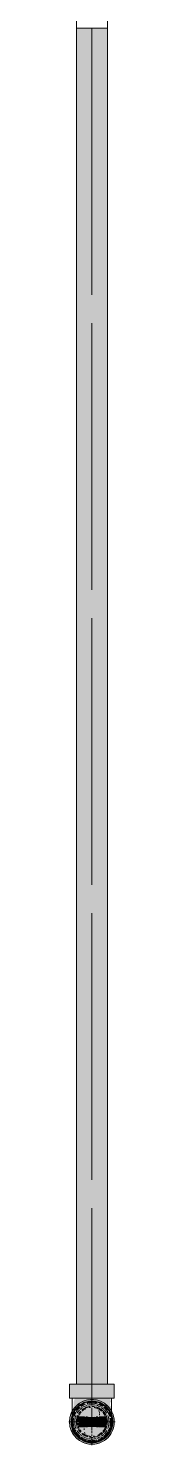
# Model space of a CAD drawing. Header units: millimetres. Extents: x -4000 to 187956, y -58990 to 162485.
# Drawn here: x 111725 to 111775, y 66426 to 67950 of the extents above; entities that cross this region are included whole.
import ezdxf

# ---------------------------------------------------------------- set-up
doc = ezdxf.new("R2010")
doc.units = ezdxf.units.MM
doc.linetypes.add('Dash 1_16_', pattern=[317.5, 158.75, -158.75])
for name, color, linetype, lineweight in [('F-SPRN', 3, 'Continuous', 9), ('P-PIPE', 3, 'Continuous', 9), ('P-PIPE-CNTR', 3, 'Continuous', 9)]:
    doc.layers.add(name, color=color, linetype=linetype, lineweight=lineweight)

# ---------------------------------------------------------------- blocks, each defined once
blk = doc.blocks.new('Sprinkler_Up - DN20-V464-0_000')
at = {"layer": 'F-SPRN', "transparency": 33554534}
for points in [[(13.5, 0), (22.2, 0), (18, 13.1), (6.9, 21.2), (-6.9, 21.2), (-18, 13.1), (-22.2, 0), (-3.9, 0.7), (-2.3, 4), (-1.3, 4), (-0.6, 4), (0.6, 4), (1.5, 4), (1.7, 2.9), (4.6, 0)], [(0, -16.7), (4.3, -16.1), (11.8, -11.8), (16.1, -4.3), (16.1, 4.3), (11.8, 11.8), (8.3, 14.4), (0, 16.7), (-4.3, 16.1), (-11.8, 11.8), (-16.1, 4), (-16.1, -4.3), (-11.8, -11.8), (-8.3, -14.4)], [(0, -15.6), (7.8, -13.5), (13.5, -7.8), (15.1, -4), (15.1, 4), (13.5, 7.8), (7.8, 13.5), (0, 15.6), (-7.8, 13.5), (-11, 11), (-15.1, 4), (-15.1, -4), (-11, -11), (-7.8, -13.5)], [(0, -21.2), (6.9, -21.2), (18, -13.1), (22.2, 0), (3.9, -0.7), (1.7, -2.9), (1.2, -3.5), (0.6, -4), (-0.6, -4), (-1.2, -3.5), (-1.7, -2.9), (-4.6, 0), (-22.2, 0), (-18, -13.1), (-6.9, -21.2)], [(-10.9, -5.5), (-10.9, 5.4), (-14.5, 5.4), (-14.5, -5.5)], [(-7.7, -5.5), (-7.7, 5.4), (-10.9, 5.4), (-10.9, -5.5)], [(0, -5.5), (0, 5.4), (-7.7, 5.4), (-7.7, -5.5)], [(-5.7, 0), (5.7, 0), (2.9, 4.9), (-3.4, 4)], [(2.9, -4.9), (5.7, 0), (-5.7, 0), (-2.9, -4.9)], [(0, 0), (4.6, 0), (-0.7, 4), (-4.6, 0)], [(0, -4.6), (4.6, 0), (-4.6, 0)], [(0, -2.6), (1.3, 0), (-1.8, 0)], [(-1.3, 0), (1.8, 0), (0, 2.6)], [(7.7, -5.5), (7.7, 5.4), (0, 5.4), (0, -5.5)], [(10.9, -5.5), (10.9, 5.4), (7.7, 5.4), (7.7, -5.5)], [(14.5, -5.5), (14.5, 5.4), (10.9, 5.4), (10.9, -5.5)]]:
    blk.add_hatch(color=1, dxfattribs=at).paths.add_polyline_path(points)
at = {"layer": 'F-SPRN', "color": 1}
for p, q in [((-11.5, 5.4), (-14.5, 5.4)), ((-14.5, 5.4), (-11.3, 5.4)), ((-14.5, 5.4), (-14.5, 4)), ((-14.5, 3.3), (-14.5, 0)), ((-11.5, 5.4), (-11.5, 4)), ((-10.9, 1.9), (-10.9, 3.6)), ((-10.8, 5.4), (-8, 5.4)), ((-8.1, 5.4), (-10.8, 5.4)), ((-8.1, 5.4), (-8.1, 4)), ((-8.1, 2.5), (-8.1, 0.7)), ((-7.7, 4), (-7.7, 2.7)), ((-7.7, 4), (-7.7, 2.7)), ((-7.7, 2.1), (-7.7, 0.5)), ((-7.7, 2.1), (-7.7, 0.5)), ((-6.7, 5.4), (-4.7, 5.4)), ((-5.8, 3.8), (-5.8, 2.2)), ((-2.1, 0), (-2.1, 0)), ((-2.1, 0), (-2.1, -0.1)), ((-1.9, 0.9), (-1.9, 0.8)), ((-1.5, 1.4), (-1.6, 1.3)), ((-1.6, 1.3), (-1.6, 1.3)), ((-1.3, 1.6), (-1.4, 1.6)), ((-1.4, 1.6), (-1.4, 1.5)), ((-1.2, 1.7), (-1.3, 1.6)), ((-1.1, 1.8), (-1.2, 1.7)), ((-1.2, 1.7), (-1.2, 1.7)), ((-1, 1.8), (-1.1, 1.8)), ((-0.9, 1.9), (-1, 1.8)), ((-0.8, 1.9), (-0.9, 1.9)), ((-0.9, 1.9), (-0.9, 1.9)), ((-0.7, 2), (-0.8, 1.9)), ((-0.6, 2), (-0.7, 2)), ((-0.6, 2), (-0.6, 2)), ((-0.5, 2), (-0.6, 2)), ((-0.4, 2), (-0.5, 2)), ((0, 2.1), (-0.1, 2.1)), ((0.3, 2.1), (0.2, 2.1)), ((0.4, 2), (0.3, 2.1)), ((1.6, 1.4), (1.5, 1.4)), ((1.9, 0.8), (1.9, 0.9)), ((1.9, 0.7), (1.9, 0.8)), ((2, 0.7), (1.9, 0.7)), ((2, 0.6), (2, 0.7)), ((2, 0.5), (2, 0.6)), ((2, 0.4), (2, 0.5)), ((2.1, 0.3), (2, 0.4)), ((2.1, 0.2), (2.1, 0.3)), ((2.1, 0), (2.1, 0.1)), ((2.1, 0), (2.1, 0)), ((4.7, 5.4), (6.5, 5.4)), ((7.7, 5.4), (10.8, 5.4)), ((7.7, 5.2), (7.7, 2.7)), ((7.7, 5.2), (7.7, 2.7)), ((7.7, 2.3), (7.7, 0.5)), ((7.7, 2.3), (7.7, 0.5)), ((10.8, 5.4), (8.1, 5.4)), ((8.1, 5.4), (8.1, 4)), ((8.1, 2.5), (8.1, 0.4)), ((10.9, 5.4), (14.5, 5.4)), ((10.9, 3.6), (10.9, 0.2)), ((14.5, 5.4), (11.5, 5.4)), ((11.5, 5.4), (11.5, 4)), ((11.5, 3), (11.5, 0.2)), ((14.5, 5.4), (14.5, 4)), ((14.5, 3.7), (14.5, -5.5)), ((-14.5, -1.3), (-14.5, -3.7)), ((-11.1, -5.5), (-14.5, -5.5)), ((-14.5, -5.5), (-11.5, -5.5)), ((-10.9, -2.6), (-10.9, -1.3)), ((-10.8, -5.5), (-8.1, -5.5)), ((-7.8, -5.5), (-10.8, -5.5)), ((-8.1, -4.2), (-8.1, -5.5)), ((-7.7, -2.7), (-7.7, -4)), ((-7.7, -2.7), (-7.7, -4)), ((-7, -5.5), (-5.8, -5.5)), ((-4.8, -5.5), (-7, -5.5)), ((-5.8, -2.3), (-5.8, -3.8)), ((-2.1, -0.2), (-2.1, -0.3)), ((0, -2.1), (0.1, -2.1)), ((7, -5.5), (4.8, -5.5)), ((5.8, -2.2), (5.8, -3.8)), ((5.8, -5.5), (7, -5.5)), ((7.7, -0.5), (7.7, -2.3)), ((7.7, -0.5), (7.7, -2.3)), ((7.7, -2.7), (7.7, -5.4)), ((7.7, -2.7), (7.7, -5.4)), ((10.8, -5.5), (7.7, -5.5)), ((8.1, -0.4), (8.1, -2.5)), ((8.1, -2.8), (8.1, -5.5)), ((8.1, -5.5), (10.8, -5.5)), ((10.9, -0.2), (10.9, -3.6)), ((14.5, -5.5), (10.9, -5.5)), ((11.5, -0.2), (11.5, -3)), ((11.5, -4), (11.5, -5.5)), ((11.5, -5.5), (14.5, -5.5))]:
    blk.add_line(p, q, dxfattribs=at)
at = {"layer": 'F-SPRN', "color": 1, "flags": 128}
for points in [[(-2, 0.4), (-2.1, 0.3), (-2.1, 0.2), (-2.1, 0.1), (-2.1, 0)], [(-1.9, 0.8), (-1.9, 0.8), (-2, 0.7), (-2, 0.6), (-2, 0.5), (-2, 0.5), (-2, 0.4)], [(-1.7, 1.1), (-1.8, 1.1), (-1.8, 1), (-1.9, 0.9)], [(-1.6, 1.3), (-1.7, 1.2), (-1.7, 1.1)], [(-1.4, 1.5), (-1.5, 1.5), (-1.5, 1.4)], [(-0.2, 2.1), (-0.3, 2.1), (-0.4, 2)], [(-0.1, 2.1), (-0.1, 2.1), (-0.2, 2.1)], [(0.2, 2.1), (0.1, 2.1), (0, 2.1)], [(0.5, 2), (0.4, 2), (0.4, 2)], [(0.8, 1.9), (0.7, 2), (0.6, 2), (0.5, 2)], [(1, 1.8), (0.9, 1.9), (0.8, 1.9), (0.8, 1.9)], [(1.2, 1.7), (1.1, 1.7), (1.1, 1.8), (1, 1.8)], [(1.3, 1.6), (1.3, 1.7), (1.2, 1.7)], [(1.5, 1.4), (1.4, 1.5), (1.4, 1.5), (1.3, 1.6)], [(1.9, 0.9), (1.8, 1), (1.8, 1), (1.8, 1.1), (1.7, 1.2), (1.7, 1.2), (1.6, 1.3), (1.6, 1.4)], [(2.1, 0.1), (2.1, 0.2), (2.1, 0.2)], [(-2.1, -0.1), (-2.1, -0.2), (-2.1, -0.2)], [(-2.1, -0.3), (-2, -0.4), (-2, -0.5), (-2, -0.6), (-2, -0.7), (-1.9, -0.7), (-1.9, -0.8), (-1.9, -0.9), (-1.8, -1), (-1.8, -1), (-1.8, -1.1), (-1.7, -1.2), (-1.7, -1.2), (-1.6, -1.3), (-1.6, -1.4), (-1.5, -1.4), (-1.4, -1.5), (-1.4, -1.5), (-1.3, -1.6), (-1.3, -1.7), (-1.2, -1.7), (-1.1, -1.7), (-1.1, -1.8), (-1, -1.8), (-0.9, -1.9), (-0.8, -1.9), (-0.8, -1.9), (-0.7, -2), (-0.6, -2), (-0.5, -2), (-0.4, -2), (-0.4, -2), (-0.3, -2.1), (-0.2, -2.1), (-0.1, -2.1), (0, -2.1)], [(0.1, -2.1), (0.1, -2.1), (0.2, -2.1), (0.3, -2.1), (0.4, -2), (0.5, -2), (0.6, -2), (0.6, -2), (0.7, -2), (0.8, -1.9), (0.9, -1.9), (0.9, -1.9), (1, -1.8), (1.1, -1.8), (1.2, -1.7), (1.2, -1.7), (1.3, -1.6), (1.4, -1.6), (1.4, -1.5), (1.5, -1.5), (1.5, -1.4), (1.6, -1.3), (1.6, -1.3), (1.7, -1.2), (1.7, -1.1), (1.8, -1.1), (1.8, -1), (1.9, -0.9), (1.9, -0.8), (1.9, -0.8), (2, -0.7), (2, -0.6), (2, -0.5), (2, -0.5), (2, -0.4), (2.1, -0.3), (2.1, -0.2), (2.1, -0.1), (2.1, 0)]]:
    blk.add_lwpolyline(points, dxfattribs=at)
at = {"layer": 'F-SPRN', "color": 1}
for radius, start, end in [(22.2, 360, 180), (21.9, 126.6942, 143.2701), (21.9, 108.2621, 125.7507), (16.7, 106.5995, 120), (16.7, 106.5995, 120), (21.9, 99.348, 107.901), (16.7, 96.4143, 105), (16.7, 96.4143, 105), (21.9, 90.145, 98.8503), (15.6, 95.5762, 100.6843), (15.6, 95.5762, 100.6843), (16.7, 83.0684, 90), (16.7, 83.0684, 90), (21.9, 72.5583, 89.4624), (15.6, 75.573, 80.5892), (15.6, 75.573, 80.5892), (16.7, 60, 75), (16.7, 60, 75), (21.9, 54.2493, 71.7379), (21.9, 36.7299, 53.3058), (21.9, 165.6773, 179.2615), (21.9, 144.7698, 164.8151), (16.7, 167.6802, 180), (16.7, 167.6802, 180), (16.7, 165, 166.2392), (16.7, 165, 166.2392), (16.7, 155.3879, 164.9693), (16.7, 155.3879, 164.9693), (15.6, 166.4265, 180), (15.6, 166.4265, 180), (15.6, 150.9409, 165), (15.6, 159.6139, 165.2993), (15.6, 165, 165.2993), (16.7, 136.7213, 149.931), (16.7, 136.7213, 149.931), (15.6, 150.9409, 156.3845), (15.6, 138.4214, 150), (15.6, 138.4214, 150), (16.7, 121.4181, 130.5751), (16.7, 121.4181, 130.5751), (15.6, 120.5262, 133.2078), (15.6, 120.5262, 133.2078), (15.6, 114.4363, 119.9813), (15.6, 114.4363, 119.9813), (4.63, 155.7832, 180), (4.63, 155.7832, 180), (5.71, 120, 131.9743), (4.63, 109.0192, 138.2703), (4.63, 109.0192, 138.2703), (2.56, 109.0192, 168.8278), (2.56, 109.0192, 168.8278), (2.04, 109.0192, 180), (4.63, 90, 102.999), (4.63, 77.001, 102.999), (4.63, 77.001, 90), (3.81, 57.0577, 90), (2.56, 14.5599, 90), (2.56, 14.5599, 90), (2.04, 10.4703, 90), (4.63, 17.9592, 54.3832), (4.63, 17.9592, 54.3832), (3.81, 16.1605, 43.8358), (5.71, 48.0257, 60), (15.6, 67.5614, 74.5481), (15.6, 67.5614, 74.5481), (15.6, 60.0187, 65.5637), (15.6, 60.0187, 65.5637), (15.6, 46.7922, 60), (15.6, 46.7922, 60), (16.7, 49.4249, 58.5819), (16.7, 49.4249, 58.5819), (15.6, 30, 41.5786), (15.6, 30, 41.5786), (16.7, 30, 43.2787), (16.7, 30, 43.2787), (15.6, 23.6155, 29.5646), (15.6, 15, 29.5646), (15.6, 15, 20.3861), (15.6, 14.7007, 15), (15.6, 14.7007, 15), (16.7, 15, 24.6121), (16.7, 15, 24.6121), (15.6, 360, 13.6618), (15.6, 0, 13.6618), (16.7, 13.7608, 15), (16.7, 13.7608, 15), (16.7, 360, 12.3198), (16.7, 0, 12.3198), (21.9, 15.1849, 35.2302), (21.9, 0.7385, 14.3227), (22.2, 180, 360), (21.9, 180.7385, 194.3227), (21.9, 195.1849, 215.2302), (21.9, 216.7299, 233.3058), (16.7, 180, 192.3198), (16.7, 180, 192.3198), (16.7, 195.0307, 204.6121), (16.7, 195.0307, 204.6121), (15.6, 181.9082, 193.6618), (15.6, 181.9082, 193.6618), (15.6, 197.3339, 209.5646), (15.6, 197.3339, 209.5646), (16.7, 210.069, 223.2787), (16.7, 210.069, 223.2787), (15.6, 212.5472, 221.5786), (15.6, 212.5472, 221.5786), (16.7, 229.4249, 238.5819), (16.7, 229.4249, 238.5819), (15.6, 233.795, 240), (15.6, 233.795, 240), (16.7, 240, 255), (16.7, 240, 255), (15.6, 240.0187, 254.5481), (15.6, 240.0187, 254.5481), (4.63, 197.9592, 0), (4.63, 197.9592, 270), (15.6, 255, 267.64), (15.6, 255, 267.64), (3.81, 196.1605, 270), (2.56, 191.1677, 0), (2.56, 191.1677, 360), (2.04, 190.4703, 0), (4.63, 270, 360), (3.81, 270, 360), (16.7, 286.5995, 300), (16.7, 286.5995, 300), (15.6, 294.4363, 299.9813), (15.6, 294.4363, 299.9813), (15.6, 300, 313.2078), (15.6, 300, 313.2078), (16.7, 301.4181, 310.5751), (16.7, 301.4181, 310.5751), (15.6, 318.4214, 330), (15.6, 318.4214, 330), (16.7, 316.7213, 330), (16.7, 316.7213, 330), (21.9, 306.6942, 323.2701), (15.6, 330.4354, 345), (15.6, 330.4354, 336.3845), (15.6, 339.6139, 345), (15.6, 346.3382, 360), (15.6, 346.3382, 360), (16.7, 335.3879, 345), (16.7, 335.3879, 345), (16.7, 347.6802, 360), (16.7, 347.6802, 360), (21.9, 324.7698, 344.8151), (21.9, 345.6773, 359.2615), (21.9, 234.2493, 251.7379), (21.9, 252.5583, 269.4624), (16.7, 263.0684, 270), (16.7, 263.0684, 270), (21.9, 270.145, 278.8503), (15.6, 275.5762, 280.6843), (15.6, 275.5762, 280.6843), (16.7, 276.4143, 285), (16.7, 276.4143, 285), (21.9, 279.348, 287.901), (21.9, 288.2621, 305.7507)]:
    blk.add_arc((0, 0), radius, start, end, dxfattribs=at)
blk = doc.blocks.new('Steel_Transition_Threaded_HoaPhat - Standard-V465-0_000')
at = {"layer": 'P-PIPE', "lineweight": 13, "transparency": 33554534}
h = blk.add_hatch(color=1, dxfattribs=at)
h.paths.add_polyline_path([(111750, 66427.6), (111755.8, 66428.4), (111761.3, 66430.6), (111765.9, 66434.2), (111769.5, 66438.8), (111771.7, 66444.3), (111772, 66454), (111771.7, 66455.9), (111769.5, 66461.3), (111765.9, 66466), (111761.3, 66469.6), (111755.8, 66471.8), (111750, 66472.6), (111744.2, 66471.8), (111738.8, 66469.6), (111734.1, 66466), (111730.5, 66461.3), (111728, 66454), (111727.5, 66450.1), (111728.3, 66444.3), (111730.5, 66438.8), (111734.1, 66434.2), (111738.8, 66430.6), (111744.2, 66428.4)])
h.paths.add_polyline_path([(111750, 66430), (111744.8, 66430.7), (111740, 66432.7), (111735.8, 66435.9), (111732.6, 66440), (111730.6, 66444.9), (111730.4, 66454), (111730.6, 66455.3), (111732.6, 66460.1), (111735.8, 66464.3), (111740, 66467.5), (111744.8, 66469.5), (111750, 66470.2), (111755.2, 66469.5), (111760.1, 66467.5), (111764.2, 66464.3), (111767.4, 66460.1), (111769.6, 66454), (111770.1, 66450.1), (111769.4, 66444.9), (111767.4, 66440), (111764.2, 66435.9), (111760.1, 66432.7), (111755.2, 66430.7)])
for points in [[(111750, 66430), (111750, 66433.7), (111741.8, 66435.9), (111735.8, 66441.9), (111733.6, 66450.1), (111735.8, 66458.3), (111741.8, 66464.3), (111750, 66466.5), (111750, 66470.2), (111744.8, 66469.5), (111740, 66467.5), (111735.8, 66464.3), (111732.6, 66460.1), (111730.4, 66454), (111729.9, 66450.1), (111730.6, 66444.9), (111732.6, 66440), (111735.8, 66435.9), (111740, 66432.7), (111744.8, 66430.7)], [(111750, 66430), (111755.2, 66430.7), (111760.1, 66432.7), (111764.2, 66435.9), (111767.4, 66440), (111769.4, 66444.9), (111769.6, 66454), (111769.4, 66455.3), (111767.4, 66460.1), (111764.2, 66464.3), (111760.1, 66467.5), (111755.2, 66469.5), (111750, 66470.2), (111750, 66466.5), (111758.2, 66464.3), (111764.2, 66458.3), (111766.4, 66450.1), (111764.2, 66441.9), (111758.2, 66435.9), (111750, 66433.7)], [(111750, 66431.6), (111754.8, 66432.2), (111759.3, 66434.1), (111763.1, 66437), (111766, 66440.8), (111767.9, 66445.3), (111768, 66454), (111767.9, 66454.9), (111766, 66459.3), (111763.1, 66463.2), (111759.3, 66466.1), (111754.8, 66468), (111750, 66468.6), (111745.2, 66468), (111740.8, 66466.1), (111736.9, 66463.2), (111734, 66459.3), (111732, 66454), (111731.5, 66450.1), (111732.1, 66445.3), (111734, 66440.8), (111736.9, 66437), (111740.8, 66434.1), (111745.2, 66432.2)]]:
    blk.add_hatch(color=1, dxfattribs=at).paths.add_polyline_path(points)
at = {"layer": 'P-PIPE', "color": 20, "lineweight": 13}
for radius, start, end in [(22.5, 90, 270), (22.5, 120, 135), (22.5, 105, 120), (22.5, 90, 105), (20.1, 100.9975, 105), (20.1, 90.5246, 98.5089), (22.5, 75, 90), (22.5, 270, 90), (20.1, 75.0607, 87.9279), (20.1, 60, 75), (22.5, 60, 75), (22.5, 45, 60), (22.5, 165, 180), (22.5, 150, 165), (20.1, 168.5883, 180), (22.5, 135, 150), (20.1, 150, 162.7449), (18.5, 167.6014, 193.4061), (18.5, 167.6014, 180), (18.5, 165, 167.6014), (18.5, 165, 167.6014), (18.5, 157.6232, 165), (18.5, 157.6232, 165), (20.1, 135, 148.1553), (18.5, 136.4297, 150), (18.5, 136.4297, 150), (16.4, 165, 166.0137), (16.4, 158.0319, 163.506), (20.1, 128.8856, 135), (16.4, 143.5463, 150), (18.5, 123.4976, 133.2041), (18.5, 123.4976, 133.2041), (20.1, 120, 125.0043), (16.4, 121.0738, 128.0319), (20.1, 109.6859, 120), (18.5, 106.819, 120), (18.5, 106.819, 120), (16.4, 115.1607, 120), (16.4, 107.4657, 111.9681), (18.5, 91.4353, 103.2046), (18.5, 91.4353, 103.2046), (16.4, 96.2132, 104.6042), (18.5, 78.0986, 90), (18.5, 78.0986, 90), (18.5, 60, 75), (18.5, 60, 75), (16.4, 66.9681, 72.9388), (16.4, 50.4733, 56.6389), (20.1, 54.9957, 60), (18.5, 46.7959, 56.5024), (18.5, 46.7959, 56.5024), (20.1, 45, 51.1144), (16.4, 30, 38.0319), (18.5, 30, 43.5703), (18.5, 30, 43.5703), (20.1, 31.8447, 45), (16.4, 13.9863, 15), (22.5, 30, 45), (18.5, 15, 22.3768), (18.5, 15, 22.3768), (20.1, 17.2551, 30), (18.5, 12.3986, 15), (18.5, 12.3986, 15), (18.5, 346.5939, 12.3986), (18.5, 0, 12.3986), (22.5, 15, 30), (20.1, 0, 11.4117), (22.5, 0, 15), (22.5, 180, 195), (22.5, 195, 210), (20.1, 180, 193.9501), (22.5, 210, 225), (20.1, 197.2551, 210), (18.5, 180, 193.4061), (18.5, 195, 202.3768), (18.5, 195, 202.3768), (20.1, 211.8447, 225), (16.4, 168.5467, 178.9063), (16.4, 184.8393, 191.4533), (18.5, 210, 223.5703), (18.5, 210, 223.5703), (16.4, 210.6635, 216.4537), (18.5, 316.4297, 330), (18.5, 316.4297, 330), (20.1, 315, 328.1553), (16.4, 338.0319, 342.8691), (22.5, 315, 330), (16.4, 353.5463, 8.0319), (18.5, 337.6232, 345), (18.5, 337.6232, 345), (20.1, 330, 342.7449), (18.5, 346.5939, 0), (20.1, 346.0499, 0), (22.5, 330, 345), (22.5, 345, 0), (22.5, 225, 240), (20.1, 225, 231.1144), (18.5, 226.7959, 236.5024), (18.5, 226.7959, 236.5024), (20.1, 234.9957, 240), (22.5, 240, 255), (16.4, 230.4733, 236.6389), (20.1, 240, 255), (18.5, 240, 255), (18.5, 240, 255), (16.4, 240, 246.5955), (22.5, 255, 270), (16.4, 250.3629, 255), (20.1, 255.0607, 267.9279), (18.5, 258.0986, 270), (18.5, 258.0986, 270), (16.4, 264.1652, 268.506), (22.5, 270, 285), (20.1, 270.5246, 278.5089), (18.5, 271.4353, 283.2046), (18.5, 271.4353, 283.2046), (16.4, 276.2132, 283.9063), (20.1, 280.9975, 285), (16.4, 287.4657, 291.9681), (18.5, 286.819, 300), (18.5, 286.819, 300), (22.5, 285, 300), (16.4, 293.4045, 300), (20.1, 289.6859, 300), (20.1, 300, 305.0043), (18.5, 303.4976, 313.2041), (18.5, 303.4976, 313.2041), (22.5, 300, 315), (20.1, 308.8856, 315)]:
    blk.add_arc((111750, 66450.1), radius, start, end, dxfattribs=at)
blk = doc.blocks.new('Steel_Elbow_Threaded_HoaPhat - Standard-V466-0_000')
at = {"layer": 'P-PIPE', "lineweight": 13, "transparency": 33554534}
for points in [[(111733, 66475.5), (111750, 66475.5), (111750, 66490.6), (111725.9, 66490.6), (111726.7, 66475.5), (111729.1, 66475.5)], [(111774.1, 66475.5), (111773.3, 66490.6), (111750, 66490.6), (111750, 66475.5), (111773.3, 66475.5)], [(111750, 66426), (111756.2, 66426.8), (111762.1, 66429.2), (111767.1, 66433), (111770.9, 66438), (111773.3, 66443.8), (111773.6, 66454), (111773.3, 66456.3), (111770.9, 66462.1), (111767.1, 66467.1), (111762.1, 66471), (111756.2, 66473.4), (111750, 66474.2), (111743.8, 66473.4), (111737.9, 66471), (111733, 66467.1), (111729.1, 66462.1), (111726.4, 66454), (111725.9, 66450.1), (111726.7, 66443.8), (111729.1, 66438), (111733, 66433), (111737.9, 66429.2), (111743.8, 66426.8)]]:
    blk.add_hatch(color=1, dxfattribs=at).paths.add_polyline_path(points)
h = blk.add_hatch(color=1, dxfattribs=at)
h.paths.add_polyline_path([(111742.8, 66470), (111740.3, 66470), (111744.1, 66471.9)])
h.paths.add_polyline_path([(111729.8, 66460.2), (111731.2, 66460.7), (111737.2, 66467.6), (111742.8, 66470), (111750, 66471.2), (111750, 66475.5), (111731.7, 66475.5), (111730.3, 66471.7), (111730.1, 66464.3)])
h = blk.add_hatch(color=1, dxfattribs=at)
h.paths.add_polyline_path([(111766.9, 66465.3), (111769.5, 66460.7), (111768.6, 66464.6)])
h.paths.add_polyline_path([(111770.9, 66458.6), (111770.6, 66467.2), (111769.5, 66466.8), (111769.4, 66470.9), (111770.7, 66471.2), (111769.6, 66475.5), (111750, 66475.5), (111750, 66471.2), (111757.2, 66470), (111755.9, 66471.9), (111763.4, 66467.2), (111767.4, 66463.1), (111766.2, 66468.2), (111768.6, 66464.6)])
at = {"layer": 'P-PIPE', "color": 20, "lineweight": 13}
for p, q in [((111725.9, 66490.6), (111725.9, 66475.5)), ((111726.7, 66490.6), (111725.9, 66490.6)), ((111750, 66490.6), (111725.9, 66490.6)), ((111729.1, 66490.6), (111726.7, 66490.6)), ((111733, 66490.6), (111729.1, 66490.6)), ((111737.9, 66490.6), (111733.8, 66490.6)), ((111750, 66490.6), (111738.2, 66490.6)), ((111761.8, 66490.6), (111750, 66490.6)), ((111774.1, 66490.6), (111750, 66490.6)), ((111766.2, 66490.6), (111762.1, 66490.6)), ((111770.9, 66490.6), (111767.1, 66490.6)), ((111773.3, 66490.6), (111770.9, 66490.6)), ((111774.1, 66490.6), (111773.3, 66490.6)), ((111774.1, 66475.5), (111774.1, 66490.6)), ((111725.9, 66475.5), (111726.7, 66475.5)), ((111725.9, 66475.5), (111750, 66475.5)), ((111726.7, 66475.5), (111729.1, 66475.5)), ((111729.2, 66475.5), (111728.9, 66475.5)), ((111729.2, 66475.5), (111728.9, 66475.5)), ((111729.1, 66475.5), (111731.5, 66475.5)), ((111731.7, 66475.5), (111729.2, 66475.5)), ((111731.7, 66475.5), (111729.2, 66475.5)), ((111731.5, 66475.5), (111733, 66475.5)), ((111732.8, 66475.5), (111731.7, 66475.5)), ((111736.4, 66475.5), (111731.7, 66475.5)), ((111736.4, 66475.5), (111733.8, 66475.5)), ((111734, 66475.5), (111742.7, 66475.5)), ((111742.8, 66475.5), (111736.4, 66475.5)), ((111742.8, 66475.5), (111736.4, 66475.5)), ((111750, 66475.5), (111743.7, 66475.5)), ((111750, 66475.5), (111743.7, 66475.5)), ((111743.8, 66475.5), (111750, 66475.5)), ((111750, 66475.5), (111756.2, 66475.5)), ((111750, 66475.5), (111774.1, 66475.5)), ((111756.3, 66475.5), (111750, 66475.5)), ((111756.3, 66475.5), (111750, 66475.5)), ((111763.6, 66475.5), (111757.2, 66475.5)), ((111763.6, 66475.5), (111757.2, 66475.5)), ((111757.3, 66475.5), (111766, 66475.5)), ((111766.2, 66475.5), (111763.6, 66475.5)), ((111768.3, 66475.5), (111763.6, 66475.5)), ((111767.1, 66475.5), (111769.7, 66475.5)), ((111768.3, 66475.5), (111767.2, 66475.5)), ((111769.9, 66475.5), (111768.3, 66475.5)), ((111770.8, 66475.5), (111768.3, 66475.5)), ((111769.7, 66475.5), (111770.9, 66475.5)), ((111770.8, 66475.5), (111769.9, 66475.5)), ((111771.2, 66475.5), (111770.8, 66475.5)), ((111771.2, 66475.5), (111770.8, 66475.5)), ((111770.9, 66475.5), (111773.3, 66475.5)), ((111773.3, 66475.5), (111774.1, 66475.5)), ((111728.9, 66460.9), (111728.9, 66461.8)), ((111728.9, 66460.1), (111728.9, 66460.9)), ((111728.9, 66459.3), (111728.9, 66460.1)), ((111728.9, 66458.5), (111728.9, 66459.3)), ((111728.9, 66457.8), (111728.9, 66458.5)), ((111728.9, 66457.1), (111728.9, 66457.8)), ((111728.9, 66456.4), (111728.9, 66457.1)), ((111728.9, 66455.7), (111728.9, 66456.4)), ((111728.9, 66455.1), (111728.9, 66455.7)), ((111728.9, 66454.5), (111728.9, 66455.1)), ((111728.9, 66454), (111728.9, 66454.5)), ((111728.9, 66454), (111728.9, 66454)), ((111771.2, 66462), (111771.2, 66461.2)), ((111771.2, 66461.2), (111771.2, 66460.3)), ((111771.2, 66460.3), (111771.2, 66459.5)), ((111771.2, 66459.5), (111771.2, 66458.7)), ((111771.2, 66458.7), (111771.2, 66458)), ((111771.2, 66458), (111771.2, 66457.3)), ((111771.2, 66457.3), (111771.2, 66456.6)), ((111771.2, 66456.6), (111771.2, 66455.9)), ((111771.2, 66455.9), (111771.2, 66455.3)), ((111771.2, 66455.3), (111771.2, 66454.7)), ((111771.2, 66454.7), (111771.2, 66454.1)), ((111728.9, 66450.8), (111728.9, 66451.1)), ((111728.9, 66450.6), (111728.9, 66450.8)), ((111728.9, 66450.1), (111728.9, 66450.1)), ((111728.9, 66449.9), (111728.9, 66450.1)), ((111728.9, 66449), (111728.9, 66449.9)), ((111728.9, 66448.2), (111728.9, 66449)), ((111729, 66447.3), (111728.9, 66448.2)), ((111729.7, 66444), (111729.5, 66444.8)), ((111730.6, 66441.6), (111730.3, 66442.4)), ((111731, 66440.9), (111730.6, 66441.6)), ((111731.3, 66440.1), (111731, 66440.9)), ((111731.8, 66439.4), (111731.3, 66440.1)), ((111732.2, 66438.7), (111731.8, 66439.4)), ((111767.9, 66438.9), (111767.5, 66438.1)), ((111769.8, 66442.6), (111769.5, 66441.9)), ((111770.5, 66445.1), (111770.3, 66444.2)), ((111771.2, 66450.9), (111771.2, 66450.7)), ((111771.2, 66450.7), (111771.2, 66450.5)), ((111771.2, 66450.1), (111771.2, 66450.1)), ((111735.4, 66434.8), (111734.8, 66435.4)), ((111737.4, 66433.1), (111736.7, 66433.6)), ((111742.6, 66430.3), (111741.8, 66430.6)), ((111743.3, 66430), (111742.6, 66430.3)), ((111747.5, 66429.1), (111746.6, 66429.2)), ((111748.3, 66429), (111747.5, 66429.1)), ((111750.2, 66428.9), (111750, 66428.9)), ((111753.6, 66429.2), (111752.8, 66429.1)), ((111760.7, 66431.8), (111760, 66431.4)), ((111762.8, 66433.3), (111762.1, 66432.8)), ((111763.5, 66433.8), (111762.8, 66433.3)), ((111765.3, 66435.5), (111764.7, 66434.9)), ((111767, 66437.5), (111766.4, 66436.8)), ((111767.5, 66438.1), (111767, 66437.5))]:
    blk.add_line(p, q, dxfattribs=at)
at = {"layer": 'P-PIPE', "color": 20, "lineweight": 13, "flags": 128}
for points in [[(111728.9, 66461.8), (111728.9, 66462.6), (111728.9, 66463.5), (111728.9, 66464.4), (111728.9, 66465.4), (111728.9, 66466.3), (111728.9, 66467.3), (111728.9, 66468.2), (111728.9, 66469.2), (111728.9, 66470.2), (111728.9, 66471.2), (111728.9, 66472.2), (111728.9, 66473.2), (111728.9, 66474.2), (111728.9, 66475.2), (111728.9, 66475.5)], [(111771.2, 66475.5), (111771.2, 66474.5), (111771.2, 66473.5), (111771.2, 66472.5), (111771.2, 66471.5), (111771.2, 66470.5), (111771.2, 66469.5), (111771.2, 66468.5), (111771.2, 66467.5), (111771.2, 66466.6), (111771.2, 66465.6), (111771.2, 66464.7), (111771.2, 66463.8), (111771.2, 66462.9), (111771.2, 66462)], [(111728.9, 66453), (111728.9, 66453.4), (111728.9, 66454)], [(111771.2, 66454.1), (111771.2, 66453.6), (111771.2, 66453.1)], [(111728.9, 66451.1), (111728.9, 66451.4), (111728.9, 66451.7), (111728.9, 66452.1), (111728.9, 66452.5), (111728.9, 66453)], [(111728.9, 66450.1), (111728.9, 66450.2), (111728.9, 66450.3), (111728.9, 66450.4), (111728.9, 66450.6)], [(111729.5, 66444.8), (111729.3, 66445.7), (111729.2, 66446.5), (111729, 66447.3)], [(111730.3, 66442.4), (111730, 66443.2), (111729.7, 66444)], [(111733.7, 66436.6), (111733.2, 66437.3), (111732.7, 66438), (111732.2, 66438.7)], [(111768.8, 66440.3), (111768.4, 66439.6), (111767.9, 66438.9)], [(111769.5, 66441.9), (111769.1, 66441.1), (111768.8, 66440.3)], [(111770.3, 66444.2), (111770.1, 66443.4), (111769.8, 66442.6)], [(111770.9, 66446.7), (111770.7, 66445.9), (111770.5, 66445.1)], [(111771.1, 66448.4), (111771, 66447.6), (111770.9, 66446.7)], [(111771.2, 66450.1), (111771.1, 66449.2), (111771.1, 66448.4)], [(111771.2, 66453.1), (111771.2, 66452.6), (111771.2, 66452.2), (111771.2, 66451.8), (111771.2, 66451.5), (111771.2, 66451.2), (111771.2, 66450.9)], [(111771.2, 66450.5), (111771.2, 66450.3), (111771.2, 66450.2), (111771.2, 66450.1)], [(111734.8, 66435.4), (111734.3, 66436), (111733.7, 66436.6)], [(111736.7, 66433.6), (111736.1, 66434.2), (111735.4, 66434.8)], [(111738.8, 66432.2), (111738.1, 66432.6), (111737.4, 66433.1)], [(111740.2, 66431.3), (111739.5, 66431.7), (111738.8, 66432.2)], [(111741.8, 66430.6), (111741, 66431), (111740.2, 66431.3)], [(111745, 66429.5), (111744.2, 66429.8), (111743.3, 66430)], [(111746.6, 66429.2), (111745.8, 66429.4), (111745, 66429.5)], [(111750, 66428.9), (111749.2, 66429), (111748.3, 66429)], [(111752.8, 66429.1), (111751.9, 66429), (111751.1, 66429), (111750.2, 66428.9)], [(111755.3, 66429.6), (111754.4, 66429.4), (111753.6, 66429.2)], [(111756.9, 66430.1), (111756.1, 66429.8), (111755.3, 66429.6)], [(111760, 66431.4), (111759.2, 66431.1), (111758.4, 66430.7), (111757.7, 66430.4), (111756.9, 66430.1)], [(111762.1, 66432.8), (111761.4, 66432.3), (111760.7, 66431.8)], [(111764.7, 66434.9), (111764.1, 66434.3), (111763.5, 66433.8)], [(111766.4, 66436.8), (111765.9, 66436.1), (111765.3, 66435.5)]]:
    blk.add_lwpolyline(points, dxfattribs=at)
at = {"layer": 'P-PIPE', "color": 20, "lineweight": 13}
for radius, start, end in [(24.1, 90, 270), (24.1, 120, 135), (21.1, 112.9377, 125.8024), (24.1, 105, 120), (24.1, 90, 105), (21.1, 99.9464, 104.9657), (21.1, 90, 98.9621), (24.1, 75, 90), (24.1, 270, 90), (21.1, 75.0343, 90), (24.1, 60, 75), (21.1, 60.7988, 67.6705), (24.1, 45, 60), (24.1, 165, 180), (24.1, 150, 165), (24.1, 135, 150), (21.1, 165.7465, 170), (21.1, 150.0076, 164.9665), (21.1, 130, 141.5854), (21.1, 54.1976, 59.9895), (21.1, 38.4146, 50), (24.1, 30, 45), (21.1, 15.0335, 29.9924), (21.1, 10, 10.8221), (24.1, 15, 30), (24.1, 0, 15), (24.1, 180, 195), (24.1, 195, 210), (21.1, 172.25, 178.0438), (21.1, 181.9711, 187.2923), (21.1, 190, 194.2657), (21.1, 195.0455, 203.6505), (21.1, 205.3748, 209.9974), (21.1, 330.0026, 334.1966), (21.1, 336.3495, 344.9545), (21.1, 345.7343, 350), (24.1, 330, 345), (21.1, 1.9562, 7.75), (21.1, 352.7077, 358.0289), (24.1, 345, 0), (24.1, 210, 225), (21.1, 213.7495, 218.4271), (24.1, 225, 240), (21.1, 218.9611, 230), (21.1, 234.2198, 247.0686), (24.1, 240, 255), (24.1, 255, 270), (21.1, 255.037, 270), (24.1, 270, 285), (21.1, 271.1041, 276.3537), (21.1, 279.9303, 284.963), (24.1, 285, 300), (21.1, 292.3235, 303.6981), (24.1, 300, 315), (21.1, 310, 321.0389), (21.1, 321.5729, 325.795), (24.1, 315, 330)]:
    blk.add_arc((111750, 66450.1), radius, start, end, dxfattribs=at)

msp = doc.modelspace()

# ---------------------------------------------------------------- hatches: boundary and pattern name
at = {"layer": 'P-PIPE', "transparency": 33554534}
for points in [[(111750, 66490.6), (111750, 67950.1), (111733.3, 67950.1), (111733.9, 66490.6), (111745.7, 66490.6)], [(111750, 66490.6), (111766.7, 66490.6), (111766.1, 67950.1), (111750, 67950.1), (111750, 66600.1)], [(111741.7, 66435.6), (111742.8, 66437.6), (111741.7, 66441.7), (111742.8, 66445.9), (111745.8, 66449), (111757.2, 66454.3), (111758.4, 66458.4), (111757.2, 66462.6), (111755.9, 66464.3), (111750, 66466.8), (111741.7, 66464.6), (111735.5, 66458.4), (111733.3, 66450.1), (111735.5, 66441.7), (111738.2, 66438.3)], [(111750, 66433.4), (111758.4, 66435.6), (111761.8, 66438.3), (111766.1, 66445.8), (111766.1, 66454.4), (111761.8, 66461.9), (111758.4, 66464.6), (111750, 66466.8), (111745.7, 66466.2), (111738.2, 66461.9), (111733.9, 66454), (111733.9, 66445.8), (111738.2, 66438.3), (111741.7, 66435.6)]]:
    msp.add_hatch(color=1, dxfattribs=at).paths.add_polyline_path(points)

# ---------------------------------------------------------------- linework, layer by layer
at = {"layer": 'P-PIPE', "color": 20, "lineweight": 13}
for p, q in [((111733.3, 69409.5), (111733.3, 66490.6)), ((111766.7, 66490.6), (111766.7, 69409.5)), ((111733.3, 67950.1), (111766.7, 67950.1)), ((111733.3, 66490.6), (111737.9, 66490.6)), ((111738.2, 66490.6), (111761.8, 66490.6)), ((111762.1, 66490.6), (111766.7, 66490.6))]:
    msp.add_line(p, q, dxfattribs=at)
at = {"layer": 'P-PIPE', "color": 1}
for centre, radius, start, end in [((111750, 66450.1), 16.7, 157.579, 163.5812), ((111750, 66458.4), 8.35, 69.0027, 79.2369), ((111750, 66458.4), 8.35, 316.3183, 330), ((111750, 66458.4), 8.35, 20.1285, 29.0413), ((111750, 66458.4), 8.35, 8.0385, 17.9918), ((111750, 66458.4), 8.35, 352.2824, 1.6717), ((111750, 66450.1), 16.7, 46.0317, 57.203), ((111750, 66450.1), 16.7, 39.3092, 45.2846), ((111750, 66450.1), 16.7, 32.3031, 39.2955), ((111750, 66450.1), 16.7, 23.314, 31.0974), ((111750, 66450.1), 16.7, 16.9375, 22.421), ((111750, 66450.1), 16.7, 170.1108, 177.203), ((111750, 66450.1), 16.7, 182.797, 189.8892), ((111750, 66450.1), 16.7, 190.2154, 195.2487), ((111750, 66441.7), 8.35, 172.0327, 181.5407), ((111750, 66441.7), 8.35, 199.9004, 209.0413), ((111750, 66441.7), 8.35, 131.0366, 150), ((111750, 66441.7), 8.35, 115.6806, 125.5287), ((111750, 66441.7), 8.35, 100.6842, 114.0387), ((111750, 66441.7), 8.35, 90, 100.6842), ((111750, 66458.4), 8.35, 270, 280.6842), ((111750, 66450.1), 16.7, 314.7154, 320.6908), ((111750, 66450.1), 16.7, 328.9026, 336.686), ((111750, 66450.1), 16.7, 337.2636, 343.0625), ((111750, 66450.1), 16.7, 4.3093, 9.8892), ((111750, 66450.1), 16.7, 231.8726, 237.203), ((111750, 66441.7), 8.35, 226.6998, 237.8461), ((111750, 66441.7), 8.35, 249.0027, 259.2369), ((111750, 66450.1), 16.7, 264.6626, 273.5288), ((111750, 66450.1), 16.7, 308.1274, 313.9683)]:
    msp.add_arc(centre, radius, start, end, dxfattribs=at)
at = {"layer": 'P-PIPE-CNTR', "color": 1, "linetype": 'Dash 1_16_'}
for p, q in [((111750, 69409.5), (111750, 66490.6)), ((111750, 69409.5), (111750, 67950.1)), ((111750, 67950.1), (111750, 66490.6)), ((111750, 66472.6), (111750, 66475.1)), ((111750, 66471.2), (111750, 66472.6)), ((111750, 66468.6), (111750, 66470.2)), ((111750, 66463.6), (111750, 66465.2)), ((111750, 66459.8), (111750, 66462.6)), ((111750, 66455.5), (111750, 66459.1)), ((111750, 66452.6), (111750, 66454)), ((111725, 66450.1), (111727.5, 66450.1)), ((111727.8, 66450.1), (111731.5, 66450.1)), ((111731.5, 66450.1), (111733.3, 66450.1)), ((111736.9, 66450.1), (111740.4, 66450.1)), ((111740.4, 66450.1), (111742.3, 66450.1)), ((111745.4, 66450.1), (111747.6, 66450.1)), ((111748.7, 66450.1), (111750, 66450.1)), ((111750, 66450.1), (111750, 66452.1)), ((111750, 66448), (111750, 66450.1)), ((111750, 66450.1), (111751.3, 66450.1)), ((111750, 66445.9), (111750, 66447.5)), ((111750, 66441.1), (111750, 66444.6)), ((111750, 66438.1), (111750, 66440.4)), ((111751.8, 66450.1), (111754.6, 66450.1)), ((111755.7, 66450.1), (111763.5, 66450.1)), ((111766.4, 66450.1), (111768.5, 66450.1)), ((111768.5, 66450.1), (111772.2, 66450.1)), ((111772.5, 66450.1), (111775, 66450.1)), ((111750, 66435), (111750, 66436.5)), ((111750, 66432.2), (111750, 66433.4)), ((111750, 66430), (111750, 66431.6)), ((111750, 66427.6), (111750, 66428.9)), ((111750, 66425.1), (111750, 66427.6))]:
    msp.add_line(p, q, dxfattribs=at)
at = {"layer": 'P-PIPE-CNTR', "color": 20, "lineweight": 13}
for p, q in [((111750, 66490.6), (111750, 66475.5)), ((111750, 66475.5), (111750, 66474.1)), ((111750, 66474.1), (111750, 66472.3)), ((111750, 66472.2), (111750, 66470.8)), ((111750, 66469.7), (111750, 66467.9)), ((111750, 66464.4), (111750, 66462.9)), ((111750, 66461.9), (111750, 66459.4)), ((111750, 66458.8), (111750, 66457.5)), ((111750, 66457.5), (111750, 66454.1)), ((111750, 66452.3), (111750, 66451)), ((111750, 66450.7), (111750, 66450.1))]:
    msp.add_line(p, q, dxfattribs=at)

# ---------------------------------------------------------------- block references
at = {"layer": 'F-SPRN', "color": 1}
msp.add_blockref('Sprinkler_Up - DN20-V464-0_000', (111750, 66450.1), dxfattribs=at)
at = {"layer": 'P-PIPE', "color": 20, "lineweight": 13}
for name in ['Steel_Elbow_Threaded_HoaPhat - Standard-V466-0_000', 'Steel_Transition_Threaded_HoaPhat - Standard-V465-0_000']:
    msp.add_blockref(name, (0, 0), dxfattribs=at)

doc.saveas('drawing.dxf')
